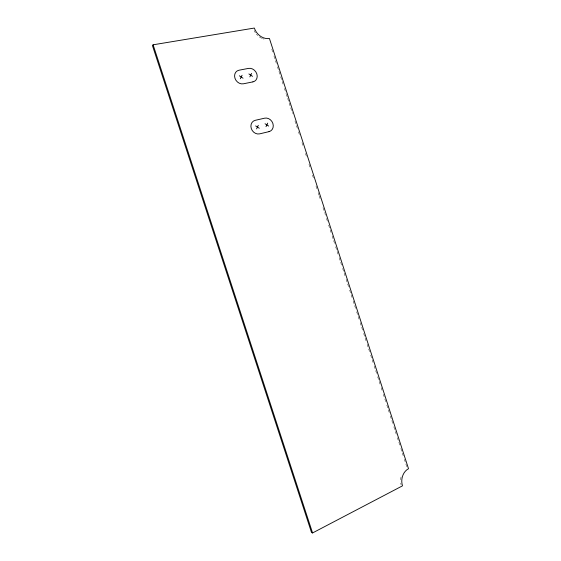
<?xml version="1.0" encoding="UTF-8"?>
<svg xmlns="http://www.w3.org/2000/svg" width="561" height="561" viewBox="0 0 561 561"><rect width="100%" height="100%" fill="white"/><g stroke="black" fill="none" stroke-linecap="round" stroke-linejoin="round"><path stroke-width="0.42" stroke-dasharray="2.81 2.1" d="M271.79 49.298L272.87 52.629M273.943 55.967L276.37 63.463M277.45 66.801L280.416 75.966M280.682 76.801L283.375 85.132M284.455 88.463L286.068 93.47M286.341 94.297L287.421 97.635M287.688 98.47L292.54 113.469M294.96 120.966L297.386 128.469M298.466 131.8L299.546 135.138M301.965 142.634L303.045 145.972M305.472 153.469L306.551 156.807M308.971 164.303L310.051 167.641M312.477 175.137L313.557 178.475M315.976 185.971L317.056 189.309M318.136 192.64L318.943 195.137M319.216 195.971L320.562 200.144M322.982 207.64L324.602 212.64M324.868 213.475L325.408 215.144M326.488 218.474L327.568 221.805M328.641 225.143L331.067 232.64M332.147 235.978L334.573 243.474M335.646 246.812L338.073 254.308M339.153 257.646L341.579 265.143M342.652 268.481L345.078 275.977M346.158 279.315L348.584 286.811M349.657 290.149L352.084 297.646M353.164 300.984L355.59 308.48M356.663 311.818L359.089 319.314M360.169 322.652L362.595 330.149M363.668 333.486L366.095 340.983M367.175 344.321L369.601 351.817M370.674 355.148L373.1 362.651M374.18 365.982L376.606 373.486M377.679 376.817L380.106 384.32M381.185 387.651L382.258 390.989M383.338 394.32L385.765 401.823M386.845 405.154L389.264 412.658M390.344 415.989L392.77 423.492M393.85 426.823L396.269 434.326M397.349 437.657L399.776 445.161M400.856 448.491L403.275 455.995M404.355 459.326L406.781 466.829M264.042 39.102A13.191 10.743 52.9 0 1 262.527 38.618M261.77 38.295A13.191 10.743 52.9 0 1 256.419 34.158M255.395 32.783A13.191 10.743 52.9 0 1 254.126 30.504M401.08 484.781A12.973 10.505 -85.7 0 1 400.743 483.126M400.617 479.739A12.973 10.505 -85.7 0 1 401.473 475.581"/><path stroke-width="0.84" d="M265.998 126.674L267.688 123.132M256.587 128.869L258.305 125.299M249.855 76.871L251.573 73.407M240.325 78.75L242.079 75.265M153.104 44.803L152.48 45.686L311.53 532.529L312.561 532.95L402.496 485.84A13.008 10.526 -85.7 0 1 408.52 468.723L269.42 38.457A13.226 10.764 52.9 0 1 254.35 28.05L153.104 44.803L312.561 532.95M255.634 125.923L259.266 128.245M265.051 123.743L268.642 126.057M239.365 75.791L243.032 78.217M248.902 73.933L252.527 76.345M269.028 131.632L259.645 133.855A7.202 6.213 56.7 0 1 251.279 128.518A7.202 6.213 56.7 0 1 255.255 120.313L264.666 118.175A7.153 6.136 57.4 0 1 272.891 123.497A7.153 6.136 57.4 0 1 269.028 131.632M252.899 81.885L243.404 83.799A7.293 6.164 52.7 0 1 234.954 78.231A7.293 6.164 52.7 0 1 239 70.216L248.53 68.386A7.244 6.087 53.5 0 1 256.833 73.933A7.244 6.087 53.5 0 1 252.899 81.885"/></g></svg>
